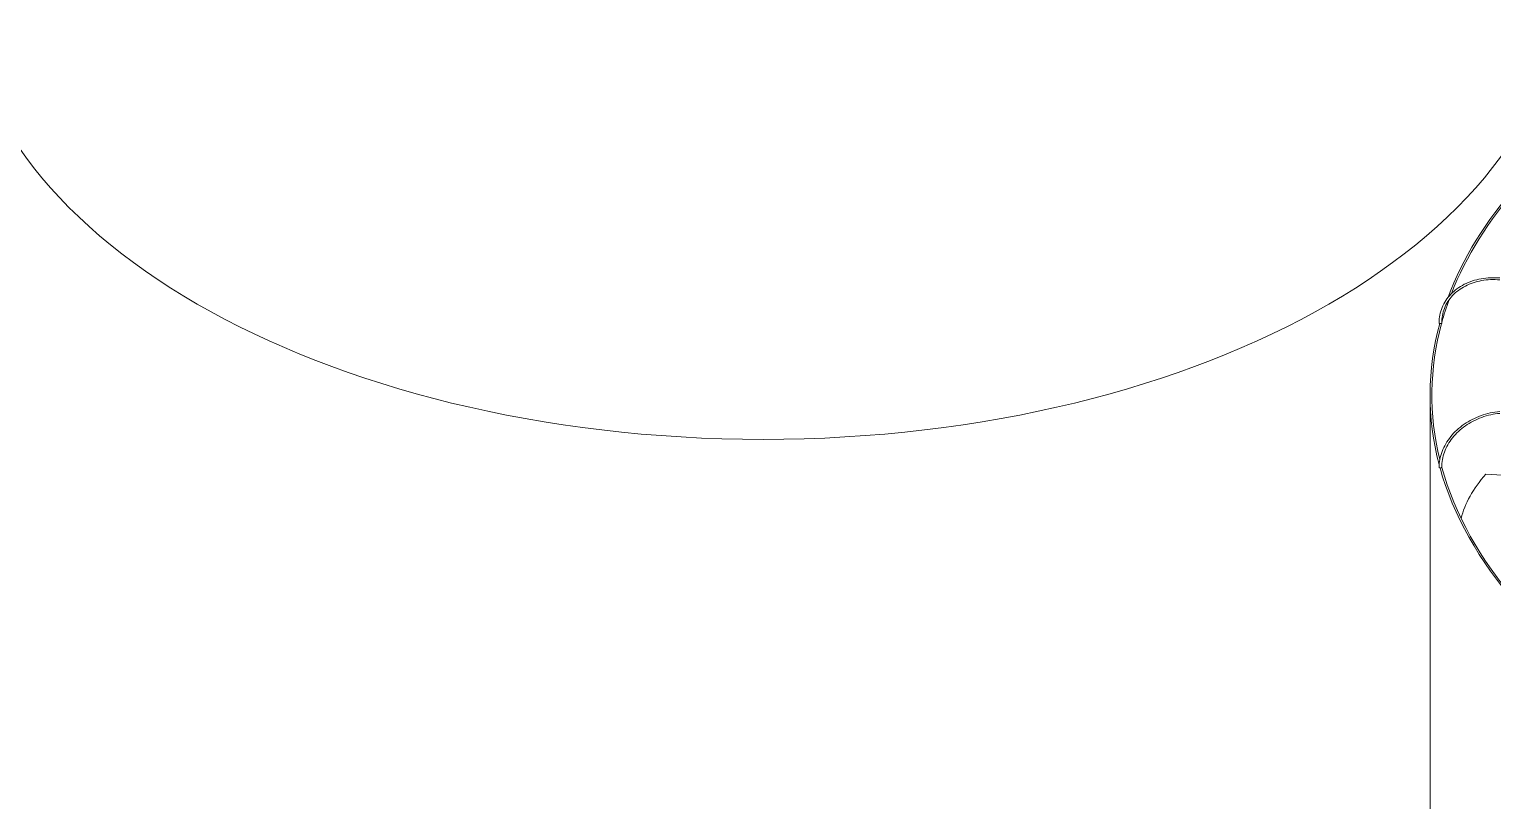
# Model space of a CAD drawing. Header units: millimetres. Extents: x -312439 to 477422, y -331570 to 212570.
# Drawn here: x -167478 to -165559, y -84572 to -83561 of the extents above; entities that cross this region are included whole.
import ezdxf

# ---------------------------------------------------------------- set-up
doc = ezdxf.new("R2010")
doc.units = ezdxf.units.MM
doc.styles.add('ROMAND', font='ROMAND.SHX')
doc.dimstyles.new('1-50 (MILIMETRO)', dxfattribs={"dimscale": 0, "dimtxt": 125, "dimasz": 125, "dimexe": 100, "dimexo": 100, "dimgap": 50, "dimtad": 0, "dimdec": 0, "dimzin": 0, "dimdsep": 46, "dimtxsty": 'ROMAND', "dimcen": -390, "dimclrd": 1, "dimclre": 1, "dimclrt": 3, "dimadec": 0, "dimazin": 0, "dimtfac": 1, "dimtdec": 0, "dimtix": 1, "dimtmove": 2, "dimatfit": 2, "dimfxl": 1, "dimtvp": 1, "dimtolj": 1, "dimtzin": 0, "dimarcsym": 0})

msp = doc.modelspace()

# ---------------------------------------------------------------- linework, layer by layer
at = {"color": 3, "linetype": 'Continuous', "lineweight": 0, "extrusion": (-1.11022e-16, 0.816497, 0.57735)}
for p, q in [((-165641.633, -84602.846), (-165641.633, -84039.957)), ((-165482.289, -84149.278), (-165568.45, -84143.782))]:
    msp.add_line(p, q, dxfattribs=at)
at = {"color": 3, "linetype": 'Continuous', "lineweight": 0}
for centre, major_axis, ratio, start_param, end_param in [((-166515.719, -83492.686), (-1048.768, 0), 0.57735027, 0, 3.14159265), ((-164592.865, -84039.957), (-1048.768, 0), 0.57735027, 5.81359811, 6.07011802), ((-164592.865, -84039.957), (-1046.319, 0), 0.57735027, 5.81336511, 6.06128621), ((-164592.865, -84039.957), (-1046.319, 0), 0.57735027, 6.07532621, 6.12502314), ((-164592.865, -84039.957), (-1048.768, 0), 0.57735027, 6.12772105, 6.43448057), ((-164592.865, -84039.957), (-1046.319, 0), 0.57735027, 6.1272654, 6.42392093), ((-165628.55, -83945.54), (1.225, 0), 0.57735027, 3.14159265, 5.07887352), ((-165627.34, -83945.651), (1.225, 0.023), 0.57529521, 4.54449158, 6.11528791), ((-165627.34, -83945.651), (1.225, 0.023), 0.57529521, 6.11528791, 6.28318531), ((-165628.55, -84134.874), (1.225, 0), 0.57735027, 3.14159265, 5.39303278), ((-164592.865, -84039.957), (-1048.768, 0), 0.57735027, 0.1585854, 0.46892864), ((-165627.34, -84134.763), (1.225, 0.023), 0.57926583, 4.8585762, 6.28318531), ((-164592.865, -84039.957), (-1046.319, 0), 0.57735027, 0.15790655, 0.46457773), ((-164592.96, -84206.002), (-1010.701, -20.593), 0.30331876, 6.01219977, 6.20271663)]:
    msp.add_ellipse(centre, major_axis=major_axis, ratio=ratio, start_param=start_param, end_param=end_param, dxfattribs=at)
for points, knots in [([(-165629.774, -83945.54), (-165629.774, -83938.596), (-165628.443, -83931.766), (-165623.248, -83919.023), (-165619.385, -83913.113), (-165609.528, -83902.799), (-165603.536, -83898.396), (-165590.018, -83891.513), (-165582.495, -83889.034), (-165566.649, -83886.227), (-165558.33, -83885.899), (-165550.012, -83886.659)], [4.71238898, 4.71238898, 4.71238898, 4.71238898, 5.02654825, 5.02654825, 5.34070751, 5.34070751, 5.65486678, 5.65486678, 5.96902604, 5.96902604, 6.28318531, 6.28318531, 6.28318531, 6.28318531]), ([(-165550.235, -83889.099), (-165558.296, -83888.362), (-165566.352, -83888.691), (-165581.645, -83891.444), (-165588.879, -83893.867), (-165601.802, -83900.549), (-165607.489, -83904.806), (-165616.764, -83914.721), (-165620.351, -83920.375), (-165625.088, -83932.526), (-165626.239, -83939.022), (-165626.115, -83945.628)], [0, 0, 0, 0, 0.31726804, 0.31726804, 0.63453608, 0.63453608, 0.95180412, 0.95180412, 1.26907216, 1.26907216, 1.5863402, 1.5863402, 1.5863402, 1.5863402]), ([(-165629.774, -84134.874), (-165629.774, -84127.93), (-165628.444, -84120.874), (-165623.269, -84107.234), (-165619.426, -84100.653), (-165609.617, -84088.595), (-165603.652, -84083.12), (-165590.184, -84073.799), (-165582.682, -84069.954), (-165566.865, -84064.259), (-165558.553, -84062.411), (-165550.235, -84061.65)], [4.71238898, 4.71238898, 4.71238898, 4.71238898, 5.02654825, 5.02654825, 5.34070751, 5.34070751, 5.65486678, 5.65486678, 5.96902604, 5.96902604, 6.28318531, 6.28318531, 6.28318531, 6.28318531]), ([(-165550.012, -84064.089), (-165558.073, -84064.826), (-165566.137, -84066.63), (-165581.459, -84072.19), (-165588.714, -84075.946), (-165601.687, -84085.026), (-165607.403, -84090.35), (-165616.725, -84102.02), (-165620.331, -84108.365), (-165625.088, -84121.436), (-165626.239, -84128.158), (-165626.115, -84134.74)], [0, 0, 0, 0, 0.31726804, 0.31726804, 0.63453608, 0.63453608, 0.95180412, 0.95180412, 1.26907216, 1.26907216, 1.5863402, 1.5863402, 1.5863402, 1.5863402])]:
    msp.add_open_spline(points, degree=3, knots=knots, dxfattribs=at)

# ---------------------------------------------------------------- leaders
msp.add_leader([(-166578.296, -86667.446, -9601.866), (-162537.374, -82829.809, -9601.866), (-162256.368, -82829.809, -9601.866)], dimstyle='1-50 (MILIMETRO)', override={"dimscale": 1, "dimfxl": 2})

doc.saveas('drawing.dxf')
